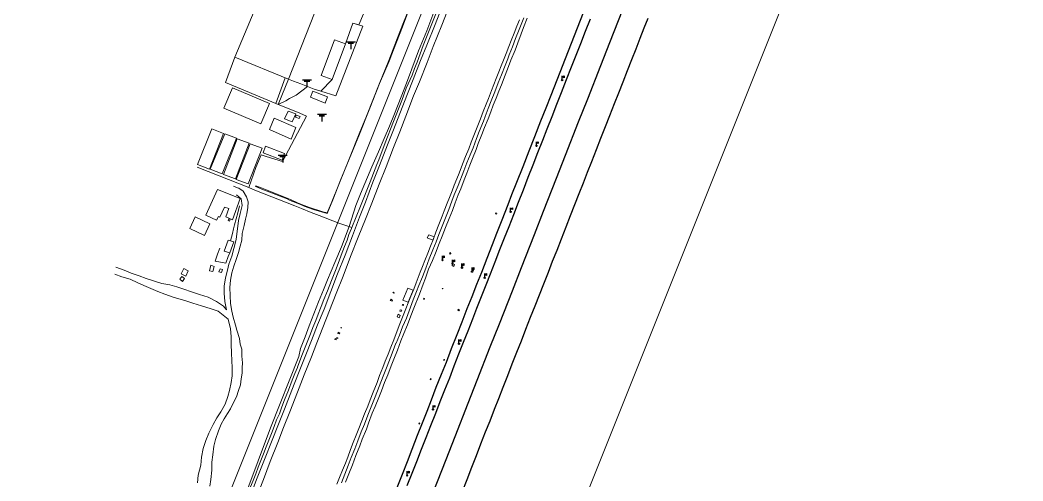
# Model space of a CAD drawing. Header units: metres. Extents: x 625987 to 635197, y 3048449 to 3066446.
# Drawn here: x 633432 to 634278, y 3063727 to 3064116 of the extents above; entities that cross this region are included whole.
import ezdxf

# ---------------------------------------------------------------- set-up
doc = ezdxf.new("R2010")
doc.units = ezdxf.units.M
for name, color, linetype in [('APRON', 210, 'Continuous'), ('ASPHALT', 51, 'Continuous'), ('BUILDING', 10, 'Continuous'), ('CONCRETE_PILLAR', 251, 'Continuous'), ('Container', 30, 'Continuous'), ('Drain', 5, 'Continuous'), ('FENCE', 35, 'Continuous'), ('OBSTRUCTED AREA', 251, 'Continuous'), ('PERIMETER_ROAD', 4, 'Continuous'), ('PIPELINE', 220, 'Continuous'), ('ROAD', 4, 'Continuous'), ('RUNWAY CENTER', 250, 'Continuous'), ('RUNWAY_EDGE', 6, 'Continuous'), ('SHOULDER', 140, 'Continuous'), ('SLAB', 251, 'Continuous'), ('Tent', 40, 'Continuous'), ('Tower', 10, 'Continuous'), ('Triangle', 11, 'Continuous'), ('Water Tank', 5, 'Continuous')]:
    doc.layers.add(name, color=color, linetype=linetype)
doc.layers.add('C-CLER-AERO', color=253, linetype='Continuous', lineweight=5)
doc.layers.add('Gate', color=240, linetype='Continuous', lineweight=15)
doc.styles.add('ADPI R', font='swiss.ttf')
doc.linetypes.add('OLS', pattern='A,4,-2,4,-2,["OLS",ADPI R,S=1.2,R=0,X=-1.7,Y=-0.5],-2,4,-2,4,-2', length=26)

# ---------------------------------------------------------------- blocks, each defined once
blk = doc.blocks.new('testla$0$ElectricPole')
for p, q in [((-3.82, 6.18), (3.82, 6.18)), ((-2.29, 5.43), (2.29, 5.43)), ((-2.29, 4.99), (2.29, 4.99)), ((0, 6.18), (0, 0))]:
    blk.add_line(p, q)
blk = doc.blocks.new('gc019')
for p, q in [((0, 0.5), (0, 3.5)), ((0, 2.7), (1.6, 3.5)), ((1.6, 1.9), (0, 2.7)), ((1.6, 3.5), (1.6, 1.9))]:
    blk.add_line(p, q)
blk.add_circle((0, 0), 0.5)

msp = doc.modelspace()

# ---------------------------------------------------------------- linework, layer by layer
at = {"layer": 'APRON', "color": 7, "lineweight": 18}
for points in [[(633719.35, 3064211.56, 1298.22), (633726.41, 3064207.55, 1298.09), (633737.82, 3064203.98, 1298.24), (633752.73, 3064198.94, 1298.63), (633736.61, 3064157.98, 1298.44), (633730.42, 3064141.75, 1298.46), (633717.64, 3064111.67, 1298.24)], [(633717.64, 3064111.67, 1298), (633712.71, 3064113.15, 1298.35), (633706.56, 3064095.55, 1298.26), (633695.31, 3064065.46, 1298.15)], [(633685.79, 3064055.56, 1298.41), (633679.96, 3064057.44, 1298.45), (633674.49, 3064059.44, 1298.58), (633668.84, 3064061.77, 1298.57), (633662.6, 3064064.1, 1298.64), (633658.38, 3064065.69, 1298.62)]]:
    msp.add_polyline3d(points, dxfattribs=at)
at = {"layer": 'ASPHALT', "color": 7, "lineweight": 18}
msp.add_polyline3d([(633674.49, 3064059.44, 1298.53), (633664.9, 3064052.14, 1298.59), (633659.31, 3064049.51, 1298.63), (633656.06, 3064047.58, 1298.67), (633649.8, 3064044.42, 1298.65), (633652.91, 3064051.94, 1298.6), (633658.38, 3064065.69, 1298.62)], dxfattribs=at)
at = {"layer": 'BUILDING', "color": 7, "lineweight": 18, "elevation": 1298.25}
msp.add_lwpolyline([(633604.1, 3063920.72), (633607.42, 3063929.99), (633612.33, 3063928.56), (633609.02, 3063919.28)], close=True, dxfattribs=at)
at = {"layer": 'BUILDING', "color": 7, "lineweight": 18}
for points in [[(633658.38, 3064065.69, 1298.62), (633702.76, 3064178.98, 1298.65), (633701.13, 3064179.72, 1298.66), (633703.52, 3064185.46, 1298.55), (633662.23, 3064201.71, 1302.96), (633659.91, 3064195.79, 1304.28), (633613.05, 3064084.37, 1298.49)], [(633587.49, 3063933.7, 1298.69), (633575.28, 3063939.66, 1298.69), (633579.74, 3063949.62, 1298.69), (633591.95, 3063943.66, 1298.69)], [(633570.07, 3063905.99, 1297.45), (633567.96, 3063901.52, 1297.28), (633571.78, 3063899.56, 1297.58), (633573.89, 3063904.02, 1297.75)]]:
    msp.add_polyline3d(points, close=True, dxfattribs=at)
for points in [[(633613.05, 3064084.37, 1298.49), (633605.14, 3064062.85, 1298.48), (633647.62, 3064045.16, 1298.85), (633655.59, 3064066.84, 1298.86)], [(633642.41, 3064045.21, 1298.39), (633635.06, 3064028.12, 1298.39), (633603.89, 3064041.39, 1298.39), (633611.24, 3064058.48, 1298.39), (633642.41, 3064045.21, 1298.39)], [(633605.14, 3064062.85, 1298.48), (633605.14, 3064062.85, 1298.48)], [(633678.89, 3064055.74, 1298.73), (633691.38, 3064050.77, 1298.7), (633689.41, 3064045.65, 1298.65), (633676.92, 3064050.62, 1298.68), (633678.89, 3064055.74, 1298.73)], [(633664.59, 3064036.53, 1298.38), (633661.49, 3064029.88, 1298.38), (633655.01, 3064032.22, 1298.38), (633658.12, 3064038.86, 1298.38), (633664.59, 3064036.53, 1298.38)], [(633598.41, 3063972.58, 1298.28), (633617.54, 3063964.92, 1298.28), (633611.12, 3063947.01, 1298.28), (633605.46, 3063949.6, 1298.28), (633608.09, 3063956.71, 1298.28), (633604.52, 3063957.86, 1298.28), (633600.56, 3063949.29, 1298.28), (633599.33, 3063949.83, 1298.28), (633597.53, 3063946.64, 1298.28), (633588.65, 3063950.92, 1298.28), (633598.41, 3063972.58, 1298.28)], [(633595.56, 3063907.73, 1298.21), (633594.47, 3063903.5, 1298.21), (633591.73, 3063904.13, 1298.21), (633592.86, 3063908.72, 1298.21), (633595.56, 3063907.73, 1298.21)], [(633602.69, 3063905.22, 1298.28), (633600.69, 3063905.83, 1298.28), (633599.69, 3063903.16, 1298.28), (633601.91, 3063902.7, 1298.28), (633602.69, 3063905.22, 1298.28)], [(633570.69, 3063897.4, 1297.55), (633568.46, 3063899.12, 1297.51), (633566.73, 3063896.87, 1297.33), (633569.11, 3063894.96, 1297.48), (633570.69, 3063897.4, 1297.55)]]:
    msp.add_polyline3d(points, dxfattribs=at)
at = {"layer": 'C-CLER-AERO', "linetype": 'OLS', "ltscale": 20}
for p, q in [((633431.96, 3063274.68), (634700.23, 3066445.9)), ((634960.21, 3066341.93), (633692.48, 3063172.05))]:
    msp.add_line(p, q, dxfattribs=at)
at = {"layer": 'CONCRETE_PILLAR', "color": 7, "lineweight": 18}
for points in [[(633747.23, 3063885.22, 1315.21), (633747.46, 3063885.54, 1315.23), (633746.95, 3063886.13, 1315.25), (633746.54, 3063885.6, 1315.21)], [(633746.54, 3063885.6, 1315.21), (633747.23, 3063885.22, 1315.21)], [(633702.66, 3063855.84, 1314.77), (633703.35, 3063855.77, 1314.75), (633703.39, 3063856.02, 1314.77), (633702.82, 3063856.21, 1314.76)], [(633702.82, 3063856.21, 1314.76), (633702.66, 3063855.84, 1314.77)]]:
    msp.add_polyline3d(points, dxfattribs=at)
at = {"layer": 'Container', "color": 7, "lineweight": 18}
msp.add_polyline3d([(633653.01, 3063997.34, 1298.31), (633637.02, 3064003.6, 1298.3), (633639.11, 3064009.3, 1298.38), (633655.1, 3064003.04, 1298.39)], close=True, dxfattribs=at)
at = {"layer": 'Drain', "color": 7, "lineweight": 18}
for points in [[(633761.88, 3064129.63, 1310.2), (633754.58, 3064110.05, 1310.3), (633746.95, 3064090.42, 1310.32), (633743.19, 3064080.95, 1310.37), (633735.27, 3064062.04, 1310.12), (633727.03, 3064041.22, 1310.06), (633718.35, 3064019.47, 1309.9), (633702.4, 3063980.48, 1309.54), (633695.88, 3063963.93, 1309.47), (633691.07, 3063952.49, 1309.33), (633679.44, 3063955.71, 1309.42), (633671.54, 3063958.61, 1309.29), (633667.95, 3063960.13, 1309.29), (633659.69, 3063963.41, 1308.97), (633657.34, 3063964.64, 1308.58), (633634.54, 3063973.55, 1299.55), (633630.16, 3063975.33, 1298.49)], [(633759.81, 3064124.56, 1310.47), (633755.51, 3064113.69, 1310.51), (633750.47, 3064100.68, 1310.58), (633743.1, 3064081.4, 1310.54), (633734.93, 3064061.59, 1310.43), (633729.6, 3064048.01, 1310.39), (633724.09, 3064034.41, 1310.29), (633718.11, 3064019.52, 1310.13), (633709.36, 3063997.66, 1310.02), (633701.37, 3063978.16, 1309.86), (633694.48, 3063960.81, 1309.73), (633691.1, 3063953.08, 1309.72), (633687.4, 3063953.73, 1309.69), (633676.09, 3063957.37, 1309.64), (633671.59, 3063959.19, 1309.59), (633670.15, 3063959.67, 1309.64), (633666.57, 3063961.23, 1309.63), (633659.98, 3063964.12, 1309.41), (633634.81, 3063974.2, 1300.02), (633630.86, 3063975.85, 1298.89)], [(633706.57, 3063725.6, 1314.82), (633709.27, 3063732.75, 1314.92), (633712.31, 3063740.13, 1315.03), (633715.34, 3063748.13, 1315.14), (633718.58, 3063756.25, 1315.26), (633720.62, 3063762, 1315.35), (633724.1, 3063770.47, 1315.47), (633725.96, 3063775.45, 1315.54), (633728.96, 3063783.78, 1315.66), (633731.47, 3063789.64, 1315.94), (633734.54, 3063797.09, 1315.82), (633736.78, 3063802.79, 1316.01), (633739.41, 3063809.65, 1316.07), (633742.17, 3063816.11, 1316.16), (633745.05, 3063823.73, 1316.27), (633747.12, 3063829.51, 1316.35), (633750.38, 3063837.04, 1316.45), (633753.28, 3063844.81, 1316.56), (633755.67, 3063851, 1316.65), (633758.68, 3063858.4, 1316.75), (633761.68, 3063866.06, 1316.86), (633764.02, 3063872.43, 1316.95), (633768.84, 3063884.19, 1317.16), (633772.09, 3063892.84, 1317.23), (633774.06, 3063897.86, 1317.31), (633776.6, 3063905.35, 1317.41), (633779.91, 3063912.85, 1317.49), (633782.35, 3063918.94, 1317.58), (633785.46, 3063926.95, 1317.75), (633787.94, 3063933.26, 1317.8), (633790.73, 3063940.45, 1317.91), (633793.8, 3063948.16, 1318.05), (633796.63, 3063955, 1318.16), (633798.97, 3063961.44, 1318.31), (633801.57, 3063968.16, 1318.42), (633803.84, 3063973.28, 1318.42), (633806.58, 3063980.81, 1318.59), (633808.81, 3063986.48, 1318.62), (633811.35, 3063993.08, 1318.73), (633813.48, 3063998.87, 1318.88), (633816.61, 3064006.27, 1318.91), (633818.41, 3064011.35, 1319.01), (633821.55, 3064019.01, 1319.1), (633823.81, 3064024.97, 1319.17), (633826.83, 3064032.36, 1319.24), (633829.06, 3064038.28, 1319.33), (633831.19, 3064043.75, 1319.44), (633833.54, 3064049.67, 1319.54), (633835.88, 3064055.52, 1319.6), (633838.05, 3064061, 1319.64), (633841.19, 3064069.04, 1319.81), (633844.05, 3064076.44, 1319.92), (633845.93, 3064081.92, 1319.97), (633849.49, 3064090.3, 1320.1), (633851.84, 3064096.3, 1320.19), (633854.72, 3064104, 1320.3), (633856.66, 3064109.4, 1320.38), (633859.81, 3064117.34, 1320.53)], [(633856.89, 3064117.57, 1319.98), (633854.68, 3064111.98, 1319.93), (633853, 3064107.57, 1319.84), (633850, 3064100.18, 1319.76), (633847.33, 3064093.12, 1319.69), (633844.65, 3064086.36, 1319.6), (633843.48, 3064082.94, 1319.54), (633841.16, 3064077.22, 1319.52), (633838.06, 3064069.5, 1319.33), (633835.39, 3064062.64, 1319.21), (633832.4, 3064054.99, 1319.14), (633829.45, 3064047.47, 1319.03), (633826.97, 3064040.88, 1318.93), (633824.31, 3064034.25, 1318.85), (633822.76, 3064030.21, 1318.83), (633819.15, 3064021.5, 1318.7), (633817.01, 3064015.64, 1318.6), (633814.1, 3064007.89, 1318.46), (633811.65, 3064001.96, 1318.37), (633808.83, 3063995.2, 1318.36), (633806.31, 3063988.53, 1318.19), (633801.5, 3063976.06, 1318.02), (633798.22, 3063968.07, 1317.88), (633796.17, 3063962.68, 1317.84), (633793.52, 3063955.8, 1317.75), (633790.74, 3063948.85, 1317.63), (633787.97, 3063941.69, 1317.49), (633785.27, 3063934.67, 1317.41), (633782.98, 3063928.56, 1317.31), (633780.29, 3063921.78, 1317.17), (633777.14, 3063914.07, 1317.06), (633774.19, 3063906.32, 1316.98), (633771.32, 3063898.95, 1316.88), (633768.31, 3063891.65, 1316.77), (633766.5, 3063886.64, 1316.73), (633763.69, 3063879.5, 1316.55), (633761.18, 3063873.33, 1316.5), (633757.86, 3063863.99, 1316.39)], [(633699.28, 3063723.85, 1314.8), (633701.51, 3063729.52, 1314.88), (633703.94, 3063735.79, 1314.96), (633706.4, 3063741.78, 1315.05), (633708.33, 3063746.78, 1315.22), (633710.73, 3063753.23, 1315.29), (633713.05, 3063759.08, 1315.31), (633715.49, 3063765.29, 1315.4), (633717.77, 3063770.84, 1315.49), (633720.24, 3063777.27, 1315.59), (633722.63, 3063783.28, 1315.61), (633725.19, 3063789.91, 1315.76), (633727.32, 3063795.25, 1315.81), (633729.7, 3063801.46, 1315.9), (633733.11, 3063809.73, 1316.12), (633735.22, 3063815.6, 1316.14), (633737.99, 3063822.41, 1316.2), (633740.06, 3063827.7, 1316.27), (633742.42, 3063833.76, 1316.36), (633744.74, 3063839.64, 1316.51), (633747.12, 3063845.86, 1316.55), (633750.01, 3063853.31, 1316.86), (633752.2, 3063859.3, 1317.04), (633755.18, 3063866.18, 1316.83), (633757.31, 3063871.82, 1316.97), (633759.25, 3063876.88, 1317), (633761.64, 3063882.52, 1317.13), (633764, 3063888.55, 1317.16), (633766.04, 3063893.87, 1317.3), (633769.55, 3063902.95, 1317.37), (633771.47, 3063907.78, 1317.47), (633773.49, 3063912.86, 1317.57), (633775.9, 3063918.93, 1317.58), (633778.17, 3063924.73, 1317.72), (633780.64, 3063930.91, 1317.89), (633782.71, 3063936.65, 1317.85), (633785.22, 3063943, 1317.94), (633787.96, 3063950.15, 1318.02), (633789.82, 3063954.78, 1318.1), (633792.2, 3063961.03, 1318.19), (633794.12, 3063965.77, 1318.29), (633796.34, 3063971.53, 1318.37), (633798.28, 3063976.17, 1318.43), (633800.46, 3063981.62, 1318.6), (633802.32, 3063986.57, 1318.62), (633805.3, 3063993.99, 1318.72), (633807.82, 3064000.53, 1318.81), (633810.5, 3064006.9, 1318.95), (633812.58, 3064012.5, 1318.97), (633815.99, 3064021.09, 1319.09), (633818.08, 3064026.67, 1319.15), (633820.35, 3064032.36, 1319.29), (633822.69, 3064038.42, 1319.34), (633825.15, 3064044.61, 1319.47), (633827.07, 3064049.54, 1319.48), (633829.75, 3064056.33, 1319.65), (633831.64, 3064061.26, 1319.71), (633833.6, 3064066.41, 1319.72), (633835.75, 3064071.88, 1319.82), (633837.86, 3064077.16, 1319.9), (633839.66, 3064081.91, 1319.92), (633842.05, 3064087.33, 1320.05), (633844.3, 3064093.25, 1320.12), (633846.34, 3064098.48, 1320.25), (633848.65, 3064104.62, 1320.33), (633851.06, 3064110.46, 1320.4), (633853.18, 3064115.87, 1320.42)], [(633761.18, 3063873.33, 1316.5), (633757.86, 3063863.99, 1316.39)], [(633757.86, 3063863.99, 1316.39), (633754.67, 3063856.76, 1316.33), (633751.93, 3063849.72, 1316.23), (633749.11, 3063843.02, 1316.12), (633749.08, 3063843.04, 1316.13), (633746.76, 3063836.75, 1316.03), (633744.4, 3063830.73, 1315.93), (633741.6, 3063823.49, 1315.84), (633738.73, 3063816.38, 1315.73), (633736.23, 3063810.13, 1315.63), (633733.47, 3063802.86, 1315.51), (633730.89, 3063796.22, 1315.4), (633728.11, 3063789.25, 1315.29), (633725.3, 3063782.09, 1315.17), (633722.42, 3063774.61, 1315.05), (633719.7, 3063767.98, 1314.99), (633716.8, 3063760.52, 1314.88), (633714.32, 3063753.65, 1314.77), (633711.39, 3063746.44, 1314.65), (633708.87, 3063739.79, 1314.55), (633705.89, 3063732.48, 1314.48), (633703.07, 3063725.13, 1314.36)]]:
    msp.add_polyline3d(points, dxfattribs=at)
at = {"layer": 'FENCE', "color": 7, "lineweight": 18}
for points in [[(633784.93, 3064126.6, 1318.05), (633777.76, 3064108.16, 1318.26), (633772.14, 3064094.21, 1317.74), (633766.86, 3064080.19, 1317.63), (633764.59, 3064074.71, 1317.5), (633762.66, 3064069.24, 1317.48), (633757.72, 3064058.14, 1317.48), (633753.95, 3064047.63, 1317.23), (633746.89, 3064029.96, 1317.26), (633739.94, 3064012, 1316.85), (633734.55, 3063997.77, 1316.64), (633732.99, 3063993.84, 1316.84), (633727.35, 3063979.15, 1316.53), (633719, 3063958.44, 1316.18), (633711.92, 3063940.61, 1316.13), (633711.53, 3063939.83, 1316.13), (633709.39, 3063934.73, 1315.8), (633707.8, 3063929.76, 1316.11), (633705.59, 3063924.44, 1315.92), (633702.96, 3063917.21, 1316.02), (633701.19, 3063912.57, 1315.93), (633698.06, 3063904.4, 1315.97), (633694.56, 3063895.83, 1315.81), (633691.21, 3063887.03, 1315.72), (633688.3, 3063879.73, 1315.59), (633685.97, 3063873.92, 1315.51), (633685.97, 3063873.92, 1315.51), (633685.49, 3063872.41, 1315.54), (633683.5, 3063867.38, 1315.36), (633681.42, 3063862.06, 1315.39), (633679.07, 3063856.22, 1315.42), (633676.97, 3063850.87, 1315.39), (633674.76, 3063845.18, 1315.3), (633672.53, 3063839.44, 1315.22), (633670.28, 3063834.05, 1315.14), (633668.08, 3063828.17, 1315.24), (633665.89, 3063822.65, 1315.06), (633665.9, 3063822.42, 1315.07), (633663.85, 3063817.24, 1315.03), (633661.56, 3063811.59, 1314.96), (633658.29, 3063803.23, 1315.02), (633654.91, 3063795.06, 1314.84), (633652.72, 3063789.22, 1314.75), (633650.69, 3063783.44, 1314.81), (633648.42, 3063778.23, 1314.78), (633646.19, 3063772.58, 1314.77), (633644.13, 3063766.68, 1314.63), (633641.86, 3063761.2, 1314.55), (633639.52, 3063755.33, 1314.6), (633637.41, 3063749.58, 1314.36), (633635.17, 3063743.97, 1314.21), (633632.87, 3063738.37, 1314.18), (633630.73, 3063732.58, 1314.23), (633628.59, 3063727.04, 1314.09), (633626.27, 3063721.56, 1313.93)], [(633624.93, 3063974.41, 1298.93), (633630.92, 3063991.18, 1298.85), (633635.46, 3064002, 1299.15), (633639.59, 3064000.6, 1299.32), (633653.48, 3063996.16, 1299), (633673.56, 3064034.63, 1298.95), (633667.89, 3064036.98, 1298.91), (633647.62, 3064045.16, 1298.85)], [(633711.92, 3063940.61, 1316.13), (633700.85, 3063944.35, 1314.82), (633684.14, 3063950.6, 1311.1), (633677.6, 3063953.2, 1310.99), (633669.42, 3063956.74, 1311.22), (633663.83, 3063958.92, 1310.76), (633631.39, 3063971.48, 1300.3), (633627.9, 3063972.89, 1299.11), (633624.93, 3063974.41, 1298.93), (633581.36, 3063991.58, 1297)], [(633617.14, 3063958.83, 1298.63), (633615.63, 3063952.98, 1298.57), (633614.24, 3063947.79, 1298.49), (633612.9, 3063942.94, 1298.04)], [(633612, 3063939.48, 1298.02), (633611.11, 3063935.48, 1298.34), (633609.44, 3063929.4, 1298.25)], [(633609.02, 3063919.28, 1298.25), (633607.54, 3063916.1, 1298.31), (633605.42, 3063910.5, 1298.18), (633596.56, 3063912.17, 1298.12), (633598.6, 3063917.97, 1298.22), (633600.53, 3063923.22, 1298.29)]]:
    msp.add_polyline3d(points, dxfattribs=at)
at = {"layer": 'Gate', "color": 7, "lineweight": 18}
msp.add_polyline3d([(633612.9, 3063942.94, 1298.04), (633612, 3063939.48, 1298.02)], dxfattribs=at)
at = {"layer": 'OBSTRUCTED AREA', "color": 7, "lineweight": 18}
msp.add_polyline3d([(633712.71, 3064113.15, 1298.35), (633721.17, 3064110.61, 1298.16), (633698.41, 3064051.68, 1298.41), (633685.79, 3064055.56, 1298.41), (633695.31, 3064065.46, 1298.15), (633706.56, 3064095.55, 1298.26), (633712.71, 3064113.15, 1298.35)], dxfattribs=at)
at = {"layer": 'PERIMETER_ROAD', "color": 7, "lineweight": 18}
for points in [[(633625.43, 3063712.21, 1313.94), (633632.11, 3063729.41, 1314.2), (633638.08, 3063744.7, 1314.41), (633644.57, 3063761.15, 1314.63), (633649.46, 3063773.3, 1314.82), (633655.02, 3063787.19, 1314.98), (633661.27, 3063803.15, 1315.15), (633666.97, 3063817.57, 1315.3), (633673.13, 3063833.18, 1315.44), (633677.67, 3063845.07, 1315.55), (633682.99, 3063858.44, 1315.69), (633688.44, 3063871.63, 1315.59), (633694.08, 3063886.57, 1315.93), (633699.86, 3063901.38, 1316.09), (633706.09, 3063917.31, 1316.22), (633712.44, 3063933.61, 1316.38), (633718.32, 3063949.26, 1316.56), (633723.35, 3063962.02, 1316.66), (633729.57, 3063978.83, 1316.83), (633735.06, 3063992.87, 1316.94), (633741.98, 3064010.25, 1317.11), (633747.05, 3064023.01, 1317.3), (633752.29, 3064036.84, 1317.41), (633758.79, 3064053.29, 1317.57), (633763.48, 3064065.35, 1317.74), (633769.88, 3064081.62, 1318.01), (633775.12, 3064094.34, 1318.19), (633782.03, 3064111.89, 1318.35), (633788.92, 3064129.27, 1318.47)], [(633630.49, 3063710.83, 1313.85), (633637.21, 3063727.95, 1314.08), (633642.99, 3063742.99, 1314.29), (633649.43, 3063759.22, 1314.49), (633654.16, 3063771.7, 1314.69), (633659.43, 3063785.08, 1314.87), (633665.98, 3063801.65, 1315.07), (633671.74, 3063816.17, 1315.2), (633677.78, 3063831.4, 1315.31), (633682.35, 3063843.34, 1315.41), (633687.44, 3063856.11, 1315.55), (633692.88, 3063870.42, 1315.69), (633698.67, 3063884.85, 1315.82), (633704.44, 3063899.57, 1316), (633710.82, 3063916.19, 1316.13), (633717.18, 3063932.28, 1316.31), (633723.28, 3063947.67, 1316.43), (633728.7, 3063961.05, 1316.57), (633735.02, 3063977.18, 1316.69), (633740.77, 3063991.83, 1316.84), (633746.94, 3064008, 1317.02), (633752.19, 3064021.3, 1317.15), (633757.46, 3064034.46, 1317.19), (633763.95, 3064051.59, 1317.4), (633768.89, 3064063.6, 1317.6), (633775.32, 3064079.74, 1317.88), (633780.44, 3064093.39, 1318.09), (633787.67, 3064111.35, 1318.26), (633794.26, 3064127.87, 1318.39)], [(633611.88, 3063975.51, 1298.55), (633615.3, 3063974.03, 1298.32), (633616.64, 3063973.65, 1298.35), (633620.16, 3063971.15, 1298.82), (633623, 3063966.43, 1298.77), (633624.32, 3063962.35, 1298.71), (633624.18, 3063957.5, 1298.72), (633623.36, 3063952.19, 1298.65), (633622.1, 3063947.58, 1298.57), (633621.09, 3063942.18, 1298.49), (633619.36, 3063935.39, 1298.47), (633618.9, 3063929.86, 1298.42), (633617.64, 3063924.9, 1298.38), (633616.27, 3063919.45, 1298.32), (633614.23, 3063913.67, 1298.29), (633612.31, 3063908.02, 1298.22), (633610.66, 3063902.45, 1298.13), (633609.53, 3063896, 1298.08), (633608.82, 3063889.96, 1298.12), (633609.13, 3063883.07, 1298.11), (633609.54, 3063876.4, 1298.22), (633610.55, 3063869.85, 1298.28), (633611.67, 3063864.96, 1298.34), (633613.78, 3063858.28, 1298.42), (633614.73, 3063853.87, 1298.52), (633617.05, 3063846.91, 1298.72), (633617.63, 3063842.11, 1298.97), (633619.11, 3063837.97, 1299.19), (633619.16, 3063832.03, 1299.51), (633619.69, 3063826.49, 1299.81), (633619.38, 3063822, 1300.1), (633619.46, 3063817.57, 1300.33), (633618.5, 3063812.9, 1300.65), (633617.93, 3063807.77, 1301), (633616.27, 3063803.14, 1301.41), (633614.47, 3063797.57, 1301.91), (633612.07, 3063792.92, 1302.34), (633609.34, 3063787.63, 1302.81), (633606.95, 3063783.67, 1303.15), (633604.19, 3063779.02, 1303.58), (633601.67, 3063774.69, 1304.02), (633599.26, 3063768.84, 1304.59), (633596.93, 3063761.55, 1305.2), (633595.45, 3063755.93, 1305.55), (633594.48, 3063748.58, 1306.06), (633593.86, 3063742.45, 1306.55), (633593.66, 3063735.68, 1306.99), (633592.91, 3063727.86, 1307.37), (633592.02, 3063722.34, 1307.68)], [(633512.84, 3063907.17, 1295.19), (633519.83, 3063904.5, 1295.42), (633525.7, 3063902.01, 1295.59), (633532.51, 3063899.67, 1295.92), (633538.31, 3063897.44, 1296.21), (633551.64, 3063893.29, 1296.68), (633558.19, 3063892.12, 1296.85), (633564.28, 3063890.61, 1297.18), (633570.95, 3063888.3, 1297.38), (633575.85, 3063886.52, 1297.48), (633583.28, 3063883.97, 1297.56), (633590.62, 3063881.65, 1297.74), (633597.7, 3063878.25, 1297.92), (633603.59, 3063874.26, 1298.05), (633606.02, 3063871.21, 1298.12), (633604.58, 3063878.09, 1298.08), (633604.19, 3063885.23, 1298.01), (633604.04, 3063890.95, 1298.04), (633605.26, 3063898.16, 1298.07), (633606.84, 3063904.44, 1298.1), (633608.21, 3063909.57, 1298.18), (633610.63, 3063916.28, 1298.28), (633612.41, 3063922.87, 1298.37), (633614.12, 3063930.48, 1298.48), (633616.24, 3063946.49, 1298.51), (633617.74, 3063952.52, 1298.55), (633619.23, 3063959.17, 1298.58), (633618.59, 3063964.82, 1298.59), (633614.52, 3063968.2, 1298.59)]]:
    msp.add_polyline3d(points, dxfattribs=at)
at = {"layer": 'PIPELINE', "color": 7, "lineweight": 18}
msp.add_polyline3d([(633782.79, 3064126.9, 1317.92), (633775.04, 3064106.67, 1317.61), (633767.99, 3064089.57, 1317.47), (633762.38, 3064074.45, 1317.23), (633757.82, 3064062.37, 1317.05), (633753.31, 3064050.82, 1317.01), (633747.71, 3064036.56, 1316.83), (633743.47, 3064026.22, 1316.55), (633739.14, 3064015.69, 1316.32), (633734.44, 3064004.53, 1315.93), (633728.76, 3063991.89, 1315.29), (633719.08, 3063968.91, 1314.85), (633715.19, 3063959.13, 1314.42), (633709.48, 3063941.45, 1315.12), (633703.09, 3063924.21, 1315.57), (633697.61, 3063911.15, 1315.68), (633694.41, 3063903.59, 1315.62), (633691.39, 3063896.38, 1315.33), (633687.92, 3063887.95, 1315.32), (633683.84, 3063877.73, 1315.38), (633675.93, 3063857.69, 1315.2), (633672.4, 3063848.31, 1315.17), (633668.56, 3063838.56, 1315.13), (633667.09, 3063831.69, 1315.1), (633643.26, 3063771.54, 1314.82), (633622.35, 3063715.84, 1313.74)], dxfattribs=at)
at = {"layer": 'ROAD', "color": 7, "lineweight": 18}
msp.add_polyline3d([(633511.89, 3063901.07, 1296.33), (633517.93, 3063899, 1295.38), (633524.71, 3063896.98, 1295.59), (633531.23, 3063893.87, 1295.79), (633538.31, 3063890.7, 1296.14), (633548.27, 3063886.58, 1296.54), (633554.2, 3063884.3, 1296.74), (633561.84, 3063881.61, 1296.96), (633570.89, 3063878.87, 1297.3), (633577.66, 3063876.6, 1297.43), (633584.88, 3063874.56, 1297.57), (633593.03, 3063871.98, 1297.74), (633598.98, 3063869.85, 1297.93), (633598.98, 3063869.85, 1297.93), (633607.37, 3063863.32, 1298.21), (633609.36, 3063854.98, 1298.31), (633610.1, 3063848.52, 1298.47), (633610.09, 3063842, 1298.75), (633610.39, 3063834.41, 1299.17), (633610.94, 3063822.08, 1299.93), (633610.75, 3063815.48, 1300.48), (633609.95, 3063809.64, 1300.91), (633608.73, 3063802.95, 1301.53), (633607.36, 3063797.82, 1302.07), (633604.99, 3063791.48, 1302.68), (633601.28, 3063785.13, 1303.27), (633598.08, 3063779.87, 1303.79), (633594.91, 3063774.25, 1304.27), (633591.18, 3063767, 1304.93), (633588.75, 3063760.89, 1305.42), (633586.43, 3063754.09, 1305.95), (633584.92, 3063746.75, 1306.39), (633584.4, 3063739.97, 1306.78), (633582.29, 3063731.67, 1307.08), (633581.67, 3063725.17, 1307.56)], dxfattribs=at)
at = {"layer": 'RUNWAY CENTER'}
msp.add_polyline3d([(633940.15, 3064124.32, 1322.56), (633929.15, 3064096.37, 1322.18), (633921.48, 3064076.89, 1321.94), (633910.51, 3064048.89, 1321.59), (633902.87, 3064029.45, 1321.31), (633902.86, 3064029.41, 1321.31), (633891.92, 3064001.42, 1320.92), (633884.24, 3063981.92, 1320.66), (633873.28, 3063953.94, 1320.24), (633865.61, 3063934.44, 1319.94), (633854.65, 3063906.44, 1319.49), (633847, 3063886.94, 1319.22), (633836.05, 3063858.93, 1318.81), (633828.36, 3063839.48, 1318.55), (633817.38, 3063811.48, 1318.2), (633809.74, 3063791.98, 1317.91), (633798.75, 3063764.02, 1317.51), (633791.14, 3063744.48, 1317.21), (633780.15, 3063716.5, 1316.79)], dxfattribs=at)
at = {"layer": 'RUNWAY_EDGE'}
for points in [[(633912.85, 3064116.48, 1322.02), (633908.71, 3064105.87, 1321.89), (633904.68, 3064095.53, 1321.74), (633900.83, 3064085.76, 1321.61), (633896.94, 3064075.91, 1321.51), (633892.75, 3064065.17, 1321.37), (633888.45, 3064054.3, 1321.2), (633884.56, 3064044.35, 1321.07), (633880.52, 3064033.96, 1320.92), (633876.44, 3064023.67, 1320.8), (633872.64, 3064013.9, 1320.67), (633868.54, 3064003.46, 1320.51), (633864.49, 3063993.06, 1320.36), (633860.41, 3063982.66, 1320.2), (633856.28, 3063972.12, 1320.06), (633852.16, 3063961.68, 1319.91), (633848.08, 3063951.4, 1319.75), (633844.14, 3063941.19, 1319.58), (633840.4, 3063931.66, 1319.43), (633836.45, 3063921.59, 1319.28), (633832.46, 3063911.45, 1319.12), (633828.47, 3063901.31, 1318.95), (633824.8, 3063891.93, 1318.82), (633820.88, 3063882.1, 1318.67), (633817.07, 3063872.33, 1318.54), (633813.51, 3063863.13, 1318.39), (633809.6, 3063853.19, 1318.29), (633805.86, 3063843.63, 1318.17), (633801.87, 3063833.57, 1318.04), (633797.94, 3063823.57, 1317.9), (633794.13, 3063813.55, 1317.71), (633790.01, 3063803.29, 1317.62), (633786.1, 3063793.36, 1317.46), (633782.27, 3063783.71, 1317.32), (633778.24, 3063773.3, 1317.17), (633774.22, 3063763.03, 1317.02), (633770.33, 3063753.15, 1316.89), (633766.29, 3063742.89, 1316.73), (633762.36, 3063732.92, 1316.56), (633758.27, 3063722.45, 1316.4)], [(633961.44, 3064117.04, 1322.26), (633958.23, 3064108.85, 1322.15), (633954.79, 3064100.11, 1322.03), (633951.31, 3064091.21, 1321.91), (633947.75, 3064082.14, 1321.79), (633944.04, 3064072.67, 1321.66), (633940.37, 3064063.29, 1321.56), (633936.69, 3064053.89, 1321.41), (633933.14, 3064044.92, 1321.31), (633929.18, 3064034.85, 1321.18), (633925.48, 3064025.45, 1321.06), (633921.7, 3064015.79, 1320.92), (633917.87, 3064006.02, 1320.78), (633913.98, 3063996.07, 1320.65), (633910.45, 3063987.07, 1320.52), (633906.85, 3063977.95, 1320.4), (633903.41, 3063969.11, 1320.26), (633899.77, 3063959.81, 1320.13), (633896.04, 3063950.41, 1319.99), (633892.4, 3063940.99, 1319.83), (633888.36, 3063930.68, 1319.67), (633884.63, 3063921.17, 1319.51), (633880.95, 3063911.84, 1319.37), (633877.32, 3063902.6, 1319.24), (633873.42, 3063892.69, 1319.09), (633869.78, 3063883.46, 1318.93), (633866.09, 3063874.04, 1318.79), (633862.39, 3063864.57, 1318.67), (633858.46, 3063854.6, 1318.52), (633854.61, 3063844.75, 1318.41), (633850.76, 3063835.07, 1318.3), (633846.91, 3063825.16, 1318.15), (633843.08, 3063815.36, 1318.02), (633839.23, 3063805.55, 1317.88), (633835.5, 3063795.93, 1317.71), (633831.91, 3063786.89, 1317.62), (633828.14, 3063777.24, 1317.45), (633824.41, 3063767.79, 1317.32), (633820.46, 3063757.67, 1317.18), (633816.59, 3063747.83, 1317.03), (633812.7, 3063737.88, 1316.9), (633808.72, 3063727.64, 1316.74), (633804.53, 3063716.86, 1316.54)]]:
    msp.add_polyline3d(points, dxfattribs=at)
at = {"layer": 'SHOULDER'}
msp.add_polyline3d([(633919.14, 3064153.11, 1322.37), (633879.6, 3064052.04, 1321.03), (633875.51, 3064041.17, 1320.82), (633871.11, 3064030.4, 1320.69), (633866, 3064017.12, 1320.53), (633861.22, 3064005.03, 1320.35), (633856.07, 3063991.86, 1320.14), (633850.75, 3063978.62, 1319.93), (633846.64, 3063968.16, 1319.75), (633843.38, 3063959.84, 1319.65), (633838.29, 3063946.81, 1319.48), (633833.82, 3063935.5, 1319.31), (633830.22, 3063925.81, 1319.16), (633825.58, 3063914.33, 1318.97), (633821.15, 3063902.63, 1318.81), (633817.1, 3063892.44, 1318.66), (633813.05, 3063882.13, 1318.49), (633808.93, 3063871.79, 1318.34), (633804.6, 3063860.76, 1318.2), (633800.47, 3063850.05, 1318.03), (633795.69, 3063838.27, 1317.89), (633791.36, 3063826.74, 1317.77), (633787.11, 3063816.5, 1317.58), (633782.78, 3063805.44, 1317.41), (633778.68, 3063794.96, 1317.26), (633775.02, 3063785.41, 1317.13), (633771.13, 3063775.52, 1317.01), (633766.97, 3063764.98, 1316.83), (633762.42, 3063753.19, 1316.68), (633758.41, 3063742.77, 1316.49), (633754.3, 3063732.06, 1316.32), (633749.79, 3063720.77, 1316.18)], dxfattribs=at)
at = {"layer": 'SLAB', "color": 7, "lineweight": 18}
for points in [[(633834.18, 3063952.55, 1319.32), (633833.9, 3063951.76, 1319.32), (633833.06, 3063952.08, 1319.21), (633833.36, 3063952.94, 1319.22), (633834.18, 3063952.55, 1319.32)], [(633788.39, 3063915.13, 1317.89), (633788.87, 3063914.93, 1317.89), (633788.71, 3063914.35, 1317.88), (633788.27, 3063914.57, 1317.88), (633788.39, 3063915.13, 1317.89)], [(633794.87, 3063918.1, 1318.05), (633794.21, 3063918.79, 1317.99), (633795.04, 3063919.55, 1318.01), (633795.27, 3063918.57, 1318.06), (633794.87, 3063918.1, 1318.05)], [(633797.07, 3063910, 1317.98), (633798.51, 3063909.21, 1318.03), (633797.96, 3063907.71, 1317.99), (633796.4, 3063908.5, 1318.02), (633797.07, 3063910, 1317.98)], [(633796.8, 3063911.9, 1318.06), (633797.4, 3063911.82, 1318.08), (633797.21, 3063911.12, 1318.07), (633796.61, 3063911.24, 1318.05), (633796.8, 3063911.9, 1318.06)], [(633805.24, 3063908.69, 1318.08), (633805.61, 3063908.47, 1318.07), (633805.45, 3063907.94, 1318.08), (633804.94, 3063908.13, 1318.03), (633805.24, 3063908.69, 1318.08)], [(633814.74, 3063904.8, 1318.37), (633814.1, 3063904.98, 1318.35), (633813.85, 3063904.32, 1318.06), (633814.49, 3063904.22, 1318.33), (633814.74, 3063904.8, 1318.37)], [(633753.88, 3063870.83, 1317.2), (633753.45, 3063869.71, 1317.21), (633752.27, 3063870.03, 1317.18), (633752.64, 3063871.15, 1317.12)], [(633753.88, 3063870.83, 1317.2), (633752.64, 3063871.15, 1317.12)], [(633801.59, 3063871.57, 1317.95), (633802.69, 3063870.93, 1317.89), (633802.02, 3063870.13, 1317.98), (633801.11, 3063870.78, 1317.92), (633801.59, 3063871.57, 1317.95)], [(633789.53, 3063829.21, 1317.66), (633790.06, 3063829.06, 1317.63), (633789.85, 3063828.39, 1317.62), (633789.23, 3063828.6, 1317.65), (633789.53, 3063829.21, 1317.66)], [(633778.85, 3063812.98, 1317.21), (633778.52, 3063812.13, 1317.24), (633777.8, 3063812.4, 1317.19), (633778.09, 3063813.19, 1317.2), (633778.85, 3063812.98, 1317.21)], [(633768.49, 3063775.61, 1316.77), (633769.06, 3063775.37, 1316.77), (633768.92, 3063774.62, 1316.81), (633768.26, 3063774.78, 1316.75), (633768.49, 3063775.61, 1316.77)]]:
    msp.add_polyline3d(points, dxfattribs=at)
for points in [[(633780.16, 3063929.92, 1317.87), (633775.43, 3063931.82, 1317.87), (633776.74, 3063934.47, 1317.92), (633781.23, 3063932.69, 1317.78)], [(633759.31, 3063877.52, 1317.13), (633763.43, 3063887.74, 1317.18), (633759.05, 3063889.4, 1317.27), (633754.96, 3063879.18, 1317.25)], [(633788.41, 3063888.71, 1317.82), (633788.07, 3063888.78, 1317.79), (633788.38, 3063889.17, 1317.81), (633788.76, 3063888.97, 1317.81)], [(633773.05, 3063880.64, 1317.37), (633772.76, 3063879.9, 1317.36), (633772.22, 3063880.14, 1317.36), (633772.52, 3063880.88, 1317.35)], [(633752.59, 3063866.36, 1317.13), (633750.91, 3063867.31, 1317.06), (633749.96, 3063865.18, 1317.08), (633751.76, 3063864.42, 1317.13)], [(633697.7, 3063846.79, 1314.87), (633698.69, 3063846.67, 1314.99), (633698.69, 3063845.75, 1314.77), (633697.55, 3063845.97, 1314.99)], [(633699.96, 3063847.55, 1314.7), (633699.9, 3063846.85, 1314.92), (633698.91, 3063847.14, 1314.79), (633699.13, 3063847.59, 1314.81)]]:
    msp.add_polyline3d(points, close=True, dxfattribs=at)
at = {"layer": 'Tent', "color": 7, "lineweight": 18}
for points in [[(633695.31, 3064065.46, 1298.15), (633685.97, 3064068.98, 1297.91), (633697.21, 3064099.06, 1298.01), (633706.56, 3064095.55, 1298.26)], [(633706.56, 3064095.55, 1298.26), (633695.31, 3064065.46, 1298.15)], [(633646.35, 3064032.89, 1298.38), (633664.62, 3064025.06, 1298.38), (633660.61, 3064015.15, 1298.38), (633642.29, 3064023.24, 1298.38), (633646.35, 3064032.89, 1298.38)], [(633603.62, 3064019.94, 1298.38), (633593.65, 3064023.8, 1298.38), (633581.73, 3063993.75, 1298.38), (633591.75, 3063989.86, 1298.38), (633603.62, 3064019.94, 1298.38)], [(633614.43, 3064015.86, 1298.38), (633604.66, 3064019.67, 1298.38), (633592.46, 3063989.72, 1298.38), (633602.48, 3063985.81, 1298.38), (633614.43, 3064015.86, 1298.38)], [(633625.25, 3064011.72, 1298.38), (633615.2, 3064015.53, 1298.38), (633603.55, 3063985.37, 1298.38), (633613.6, 3063981.56, 1298.38), (633625.25, 3064011.72, 1298.38)], [(633636.07, 3064007.5, 1298.38), (633626.02, 3064011.31, 1298.38), (633614.37, 3063981.15, 1298.38), (633624.42, 3063977.34, 1298.38), (633636.07, 3064007.5, 1298.38)]]:
    msp.add_polyline3d(points, dxfattribs=at)
at = {"layer": 'Tower', "color": 7, "lineweight": 18}
msp.add_polyline3d([(633745.8, 3063878.36, 1315.31), (633746.1, 3063879.03, 1315.3), (633744.95, 3063880.03, 1315.28), (633744.23, 3063878.96, 1315.26), (633745.8, 3063878.36, 1315.54)], dxfattribs=at)
for points in [[(633754.41, 3063875.15, 1317.28), (633755.3, 3063874.7, 1317.26), (633755.3, 3063875.45, 1317.32), (633754.69, 3063875.65, 1317.3)], [(633701.66, 3063851.46, 1315.03), (633700.42, 3063852.16, 1314.89), (633700.05, 3063851.2, 1314.97), (633701.02, 3063850.76, 1315.06)]]:
    msp.add_polyline3d(points, close=True, dxfattribs=at)
at = {"layer": 'Water Tank', "color": 7, "lineweight": 18}
msp.add_polyline3d([(633664.87, 3064035.49, 1298.38), (633668.12, 3064034.26, 1302.9), (633667.44, 3064032.49, 1302.77), (633664.19, 3064033.72, 1302.54)], close=True, dxfattribs=at)
msp.add_polyline3d([(633609.22, 3063947.7, 1297.98), (633608.57, 3063945.83, 1297.98), (633607.62, 3063946.38, 1298), (633608.13, 3063947.84, 1298), (633609.22, 3063947.7, 1297.98)], dxfattribs=at)

# ---------------------------------------------------------------- block references
at = {"color": 7, "lineweight": 18}
for p in [(633711.07, 3064091.08, 1298.07), (633674, 3064059.13, 1298.4), (633686.56, 3064029.95, 1298.14), (633653.5, 3063995.4, 1298.55)]:
    msp.add_blockref('testla$0$ElectricPole', p, dxfattribs=at)
at = {"layer": 'Triangle', "color": 7, "lineweight": 18}
for p in [(633889.26, 3064065, 1321.43), (633867.55, 3064009.43, 1320.67), (633845.76, 3063953.76, 1319.85), (633788.25, 3063913.06, 1317.91), (633796.72, 3063909.8, 1318.05), (633804.71, 3063906.61, 1318.06), (633813.26, 3063903.25, 1318.2), (633823.95, 3063898.16, 1318.99), (633802.18, 3063842.46, 1318.21), (633780.34, 3063786.93, 1317.43), (633758.48, 3063731.31, 1316.59)]:
    msp.add_blockref('gc019', p, dxfattribs=at)

doc.saveas('drawing.dxf')
